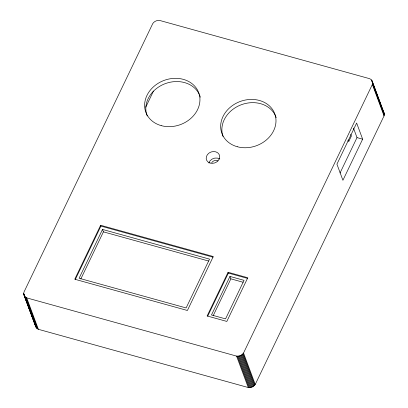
<?xml version="1.0" encoding="UTF-8"?>
<svg xmlns="http://www.w3.org/2000/svg" width="408" height="408" viewBox="0 0 408 408"><rect width="100%" height="100%" fill="white"/><g stroke="black" fill="none" stroke-linecap="round" stroke-linejoin="round"><path stroke-width="0.61" d="M23.715 293.51L23.955 292.108L152.776 23.547C154.26 21.303 157.09 20.089 159.742 20.471L369.628 78.683C371.872 79.524 373.182 82.176 372.356 84.451L243.54 353.022C242.056 355.266 239.226 356.48 236.569 356.102L26.683 297.876L24.475 296.111L23.715 293.51L24.373 295.285M35.44 325.63L36.598 328.083L38.372 329.307L248.258 387.529C250.91 387.911 253.745 386.697 255.23 384.453L384.045 115.882L384.106 113.118L372.178 81.044M145.743 107.187L153.459 91.091M100.633 225.277L74.751 279.235L187.41 310.488L213.287 256.53L100.633 225.277L100.929 226.083L75.327 279.465M102.515 229.434L79.101 278.251L186.124 307.943L209.539 259.121L102.515 229.434L103.413 231.851L80.825 278.95M228.077 272.274L207.126 315.955L226.838 321.428L247.789 277.746L228.077 272.274L228.373 273.08L207.697 316.19M229.959 276.43L211.471 314.976L225.553 318.883L244.04 280.337L229.959 276.43L230.857 278.848L213.185 315.69M347.682 140.842L348.906 141.178L351.375 136.042L350.707 134.252M340.027 173.007L357.005 137.603L353.455 128.051M362.641 139.169L342.919 180.28L336.926 164.159L356.643 123.048L362.641 139.169L357.005 137.603M100.929 226.083L212.976 257.162M103.413 231.851L208.605 261.033M228.373 273.08L247.493 278.384M230.857 278.848L243.102 282.244M383.525 111.879L384.106 113.118M371.836 80.447L384.249 113.786M371.402 79.907L384.285 114.48M372.53 83.752L384.219 115.183M372.356 84.451L384.045 115.882M348.468 140L348.906 141.178M243.54 353.022L255.23 384.453M243.081 353.639L254.77 385.07M242.541 354.21L254.23 385.642M241.924 354.725L253.613 386.157M241.245 355.169L252.934 386.6M240.521 355.541L252.21 386.973M239.751 355.832L251.44 387.258M238.96 356.031L250.65 387.462M238.16 356.148L249.844 387.58M237.354 356.169L249.043 387.6M236.569 356.102L248.258 387.529M26.683 297.876L38.372 329.307M26.02 297.544L37.709 328.976M25.429 297.136L37.118 328.562M24.908 296.652L36.598 328.083M24.475 296.111L36.164 327.542M23.751 294.199L35.221 325.038M23.893 294.872L35.822 326.946M147.227 115.974A28.188 23.562 -20.4 0 1 164.077 84.104A28.188 23.562 -20.4 0 1 199.252 94.34M199.742 95.467A28.188 23.562 -20.4 0 1 200.348 97.221M223.054 136.491A28.188 23.562 -20.4 0 1 241.842 104.54A28.188 23.562 -20.4 0 1 276.206 117.723M211.747 162.746A4.07 3.402 -20.4 0 1 217.959 161.007M208.84 162.95A6.89 5.758 -20.4 0 1 219.774 159.008M161.196 125.623A28.188 23.562 -20.4 0 0 199.782 97.022A28.188 23.562 -20.4 0 0 155.876 84.844A28.188 23.562 -20.4 0 0 161.196 125.623M237.237 146.717A28.188 23.562 -20.4 0 0 275.828 118.116A28.188 23.562 -20.4 0 0 231.923 105.937A28.188 23.562 -20.4 0 0 237.237 146.717M209.987 163.027A6.89 5.758 -20.4 0 0 219.693 156.335A6.89 5.758 -20.4 0 0 209.156 152.975A6.89 5.758 -20.4 0 0 209.987 163.027"/></g></svg>
